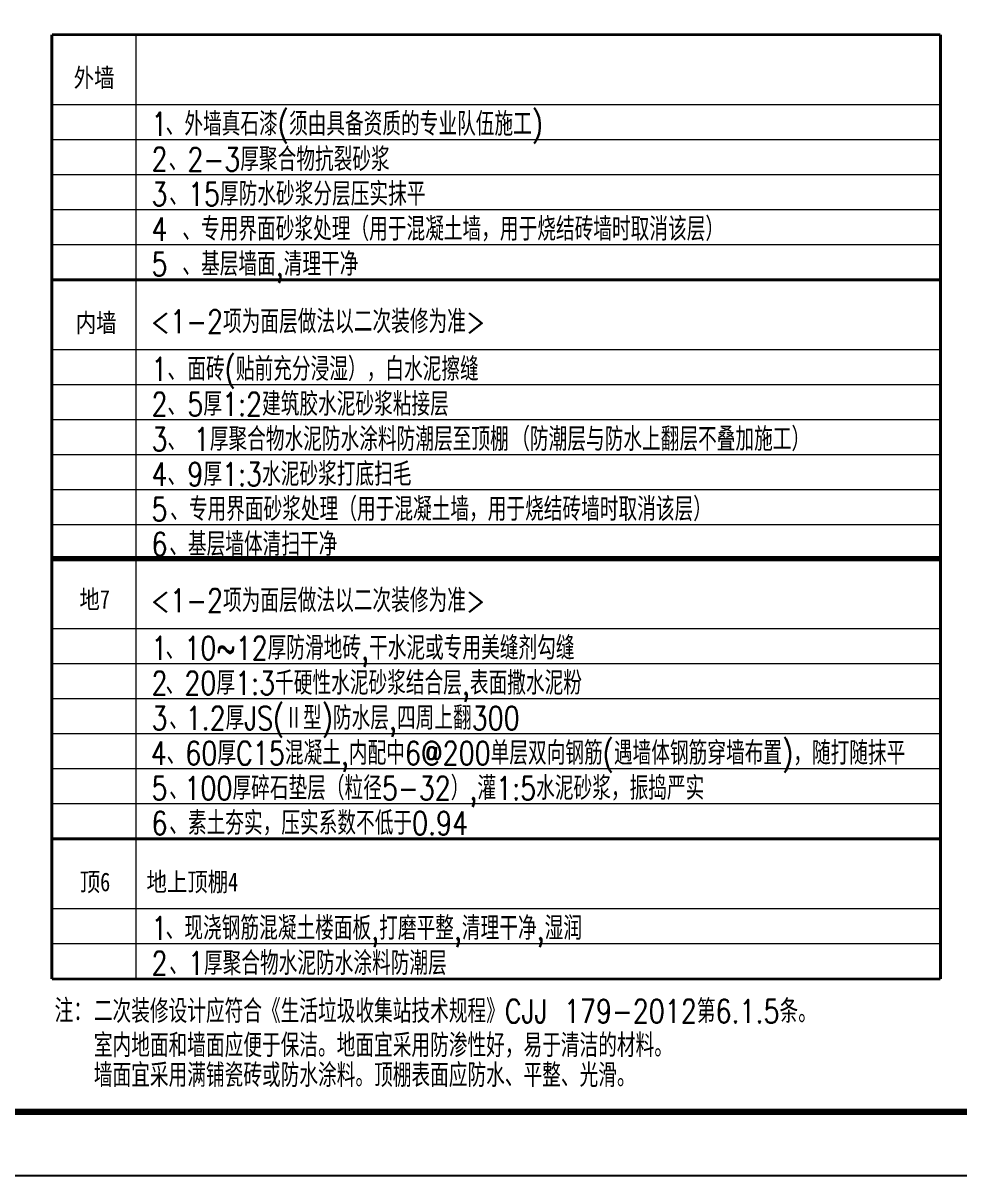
# Model space of a CAD drawing. Extents: x 609585 to 758557, y 501145 to 763045.
# Drawn here: x 731978 to 746599, y 501145 to 519159 of the extents above; entities that cross this region are included whole.
import ezdxf
from ezdxf.enums import TextEntityAlignment as Align

# ---------------------------------------------------------------- set-up
doc = ezdxf.new("R2010")
doc.units = 0
doc.header["$LTSCALE"] = 1000
doc.header["$MEASUREMENT"] = 0
doc.linetypes.add('CENTER', pattern=[50.8, 31.75, -6.35, 6.35, -6.35])
for name, color, linetype in [('3', 3, 'CENTER'), ('PUB_TAB', 7, 'Continuous'), ('PUB_TEXT', 4, 'Continuous'), ('text', 7, 'Continuous'), ('图框', 140, 'Continuous')]:
    doc.layers.add(name, color=color, linetype=linetype)
doc.layers.add('填充', color=251, linetype='Continuous', lineweight=5)
doc.styles.add('-黑体', font='', dxfattribs={"width": 0.8})
doc.styles.add('_HZTXT', font='txt.shx', dxfattribs={"width": 0.8, "bigfont": 'HZTXT.shx'})
doc.styles.get('-黑体').set_extended_font_data('SimHei')

msp = doc.modelspace()

# ---------------------------------------------------------------- linework, layer by layer
at = {"layer": '3', "color": 4, "const_width": 45.6}
for points in [[(732429, 518977), (746310, 518977)], [(732429, 518977), (732429, 504222)], [(746310, 518977), (746310, 504222)], [(732429, 515147), (746310, 515147)], [(732429, 515147), (746310, 515147)], [(732429, 515147), (746310, 515147)], [(732429, 510808), (746310, 510808)], [(732429, 510789), (746310, 510789)], [(732429, 510769), (746310, 510769)], [(732429, 506411), (746310, 506411)], [(732429, 506411), (746310, 506411)], [(732429, 504222), (746310, 504222)]]:
    msp.add_lwpolyline(points, dxfattribs=at)
at = {"layer": 'PUB_TAB', "color": 252}
msp.add_line((732429, 515147), (744264, 515147), dxfattribs=at)
msp.add_line((732429, 515147), (744264, 515147), dxfattribs=at)
at = {"layer": '图框'}
msp.add_lwpolyline([(674457, 560545), (758557, 560545), (758557, 501145), (674457, 501145)], close=True, dxfattribs=at)
msp.add_lwpolyline([(674457, 560545), (758557, 560545), (758557, 501145), (674457, 501145)], close=True, dxfattribs=at)
at = {"layer": '图框', "const_width": 100}
msp.add_lwpolyline([(757557, 502145), (757557, 559545), (676957, 559545), (676957, 502145)], close=True, dxfattribs=at)
at = {"layer": '填充'}
for p, q in [((733742, 518977), (733742, 504222)), ((746310, 517883), (732429, 517883)), ((746310, 517335), (732429, 517335)), ((746310, 516788), (732429, 516788)), ((746310, 516241), (732429, 516241)), ((746310, 515694), (732429, 515694)), ((746310, 515147), (732429, 515147)), ((746310, 515147), (732429, 515147)), ((746310, 514052), (732429, 514052)), ((746310, 513505), (732429, 513505)), ((746310, 512958), (732429, 512958)), ((746310, 512411), (732429, 512411)), ((746310, 511863), (732429, 511863)), ((746310, 511316), (732429, 511316)), ((746310, 510789), (732429, 510789)), ((746310, 510769), (732429, 510769)), ((746310, 510769), (732429, 510769)), ((746310, 509694), (732429, 509694)), ((746310, 509147), (732429, 509147)), ((746310, 508600), (732429, 508600)), ((746310, 508053), (732429, 508053)), ((746310, 507505), (732429, 507505)), ((746310, 506958), (732429, 506958)), ((746310, 506411), (732429, 506411)), ((746310, 506411), (732429, 506411)), ((746310, 506411), (732429, 506411)), ((746310, 505317), (732429, 505317)), ((746310, 504769), (732429, 504769)), ((746310, 504222), (732429, 504222))]:
    msp.add_line(p, q, dxfattribs=at)

# ---------------------------------------------------------------- texts
at = {"layer": 'PUB_TEXT', "color": 7, "style": '-黑体', "width": 0.8}
for s, p in [('外墙', (733088, 518072)), ('内墙', (733120, 514242)), ('地7', (733097, 509921)), ('顶6', (733102, 505506))]:
    msp.add_text(s, height=291.8, dxfattribs=at).set_placement(p, align=Align.BOTTOM_CENTER)
msp.add_text('地上顶棚4', height=291.8, dxfattribs=at).set_placement((733907, 505506), align=Align.BOTTOM_LEFT)
at = {"layer": 'text', "style": '_HZTXT', "width": 0.8}
for s, height, p in [('1', 365, (733984, 517399)), ('、外墙真石漆(须由具备资质的专业队伍施工)', 364.8, (734206, 517399)), ('2', 365, (733984, 516852)), ('、2-3厚聚合物抗裂砂浆', 364.8, (734254, 516846)), ('3', 365, (733984, 516305)), ('、15厚防水砂浆分层压实抹平', 364.8, (734262, 516305)), ('4', 365, (733984, 515758)), ('5', 365, (733984, 515210)), ('、基层墙面,清理干净', 364.8, (734466, 515210)), ('3、', 364.8, (733984, 512474)), ('9厚1:3水泥砂浆打底扫毛', 364.8, (734544, 511927)), ('4、', 364.8, (733984, 511927)), ('5', 365, (733984, 511380)), ('6', 365, (733984, 510833)), ('、基层墙体清扫干净', 364.8, (734262, 510833)), ('3', 365, (733984, 508116)), ('、', 365, (734262, 508116)), ('4、60厚C15混凝土,内配中6@200单层双向钢筋(遇墙体钢筋穿墙布置)，随打随抹平', 364.8, (733971, 507569)), ('5', 365, (733984, 507021)), ('100厚碎石垫层（粒径5-32）,灌1:5水泥砂浆，振捣严实', 364.8, (734499, 507021)), ('、', 365, (734262, 507021)), ('6', 365, (733984, 506474)), ('、素土夯实，压实系数不低于0.94', 364.8, (734262, 506475)), ('1', 365, (733984, 504833)), ('、现浇钢筋混凝土楼面板,打磨平整,清理干净,湿润  ', 364.8, (734206, 504833)), ('2', 365, (733984, 504286))]:
    msp.add_text(s, height=height, dxfattribs=at).set_placement(p)
at = {"layer": 'text', "color": 4, "style": '_HZTXT', "width": 0.8}
for p in [(734466, 515758), (734276, 511380)]:
    msp.add_text('、专用界面砂浆处理（用于混凝土墙，用于烧结砖墙时取消该层）', height=364.8, dxfattribs=at).set_placement(p)
at = {"layer": 'text', "color": 2, "style": '_HZTXT', "width": 0.8}
for s, p in [('<1-2项为面层做法以二次装修为准>', (733976, 514311)), ('<1-2项为面层做法以二次装修为准>', (733976, 509953)), ('注：', (732471, 503542)), ('二次装修设计应符合《生活垃圾收集站技术规程》CJJ 179-2012第6.1.5条。', (733084, 503536)), ('室内地面和墙面应便于保洁。地面宜采用防渗性好，易于清洁的材料。', (733084, 503001)), ('墙面宜采用满铺瓷砖或防水涂料。顶棚表面应防水、平整、光滑。', (733084, 502535))]:
    msp.add_text(s, height=364.8, dxfattribs=at).set_placement(p)
at = {"layer": 'text', "color": 252, "true_color": 0x939598, "style": '_HZTXT', "width": 0.8}
for s, height, p in [('面砖(贴前充分浸湿），白水泥擦缝 ', 364.8, (734544, 513569)), ('1、', 364.8, (733984, 513569)), ('5厚1:2建筑胶水泥砂浆粘接层', 364.8, (734544, 513022)), ('2、', 364.8, (733984, 513022)), ('1', 365, (733984, 509211)), ('、10~12厚防滑地砖,干水泥或专用美缝剂勾缝', 364.8, (734206, 509211)), ('2', 365, (733984, 508664)), ('、20厚1:3千硬性水泥砂浆结合层,表面撒水泥粉 ', 364.8, (734206, 508664))]:
    msp.add_text(s, height=height, dxfattribs=at).set_placement(p)
at = {"layer": 'text', "color": 1, "style": '_HZTXT', "width": 0.8}
for s, p in [('1厚聚合物水泥防水涂料防潮层至顶棚', (734645, 512474)), ('1.2厚JS(Ⅱ型)防水层,四周上翻300', (734517, 508116)), ('、1厚聚合物水泥防水涂料防潮层', (734262, 504286))]:
    msp.add_text(s, height=364.8, dxfattribs=at).set_placement(p)
at = {"layer": 'text', "color": 3, "style": '_HZTXT', "width": 0.8}
msp.add_text('（防潮层与防水上翻层不叠加施工）', height=364.8, dxfattribs=at).set_placement((739605, 512474))

doc.saveas('drawing.dxf')
